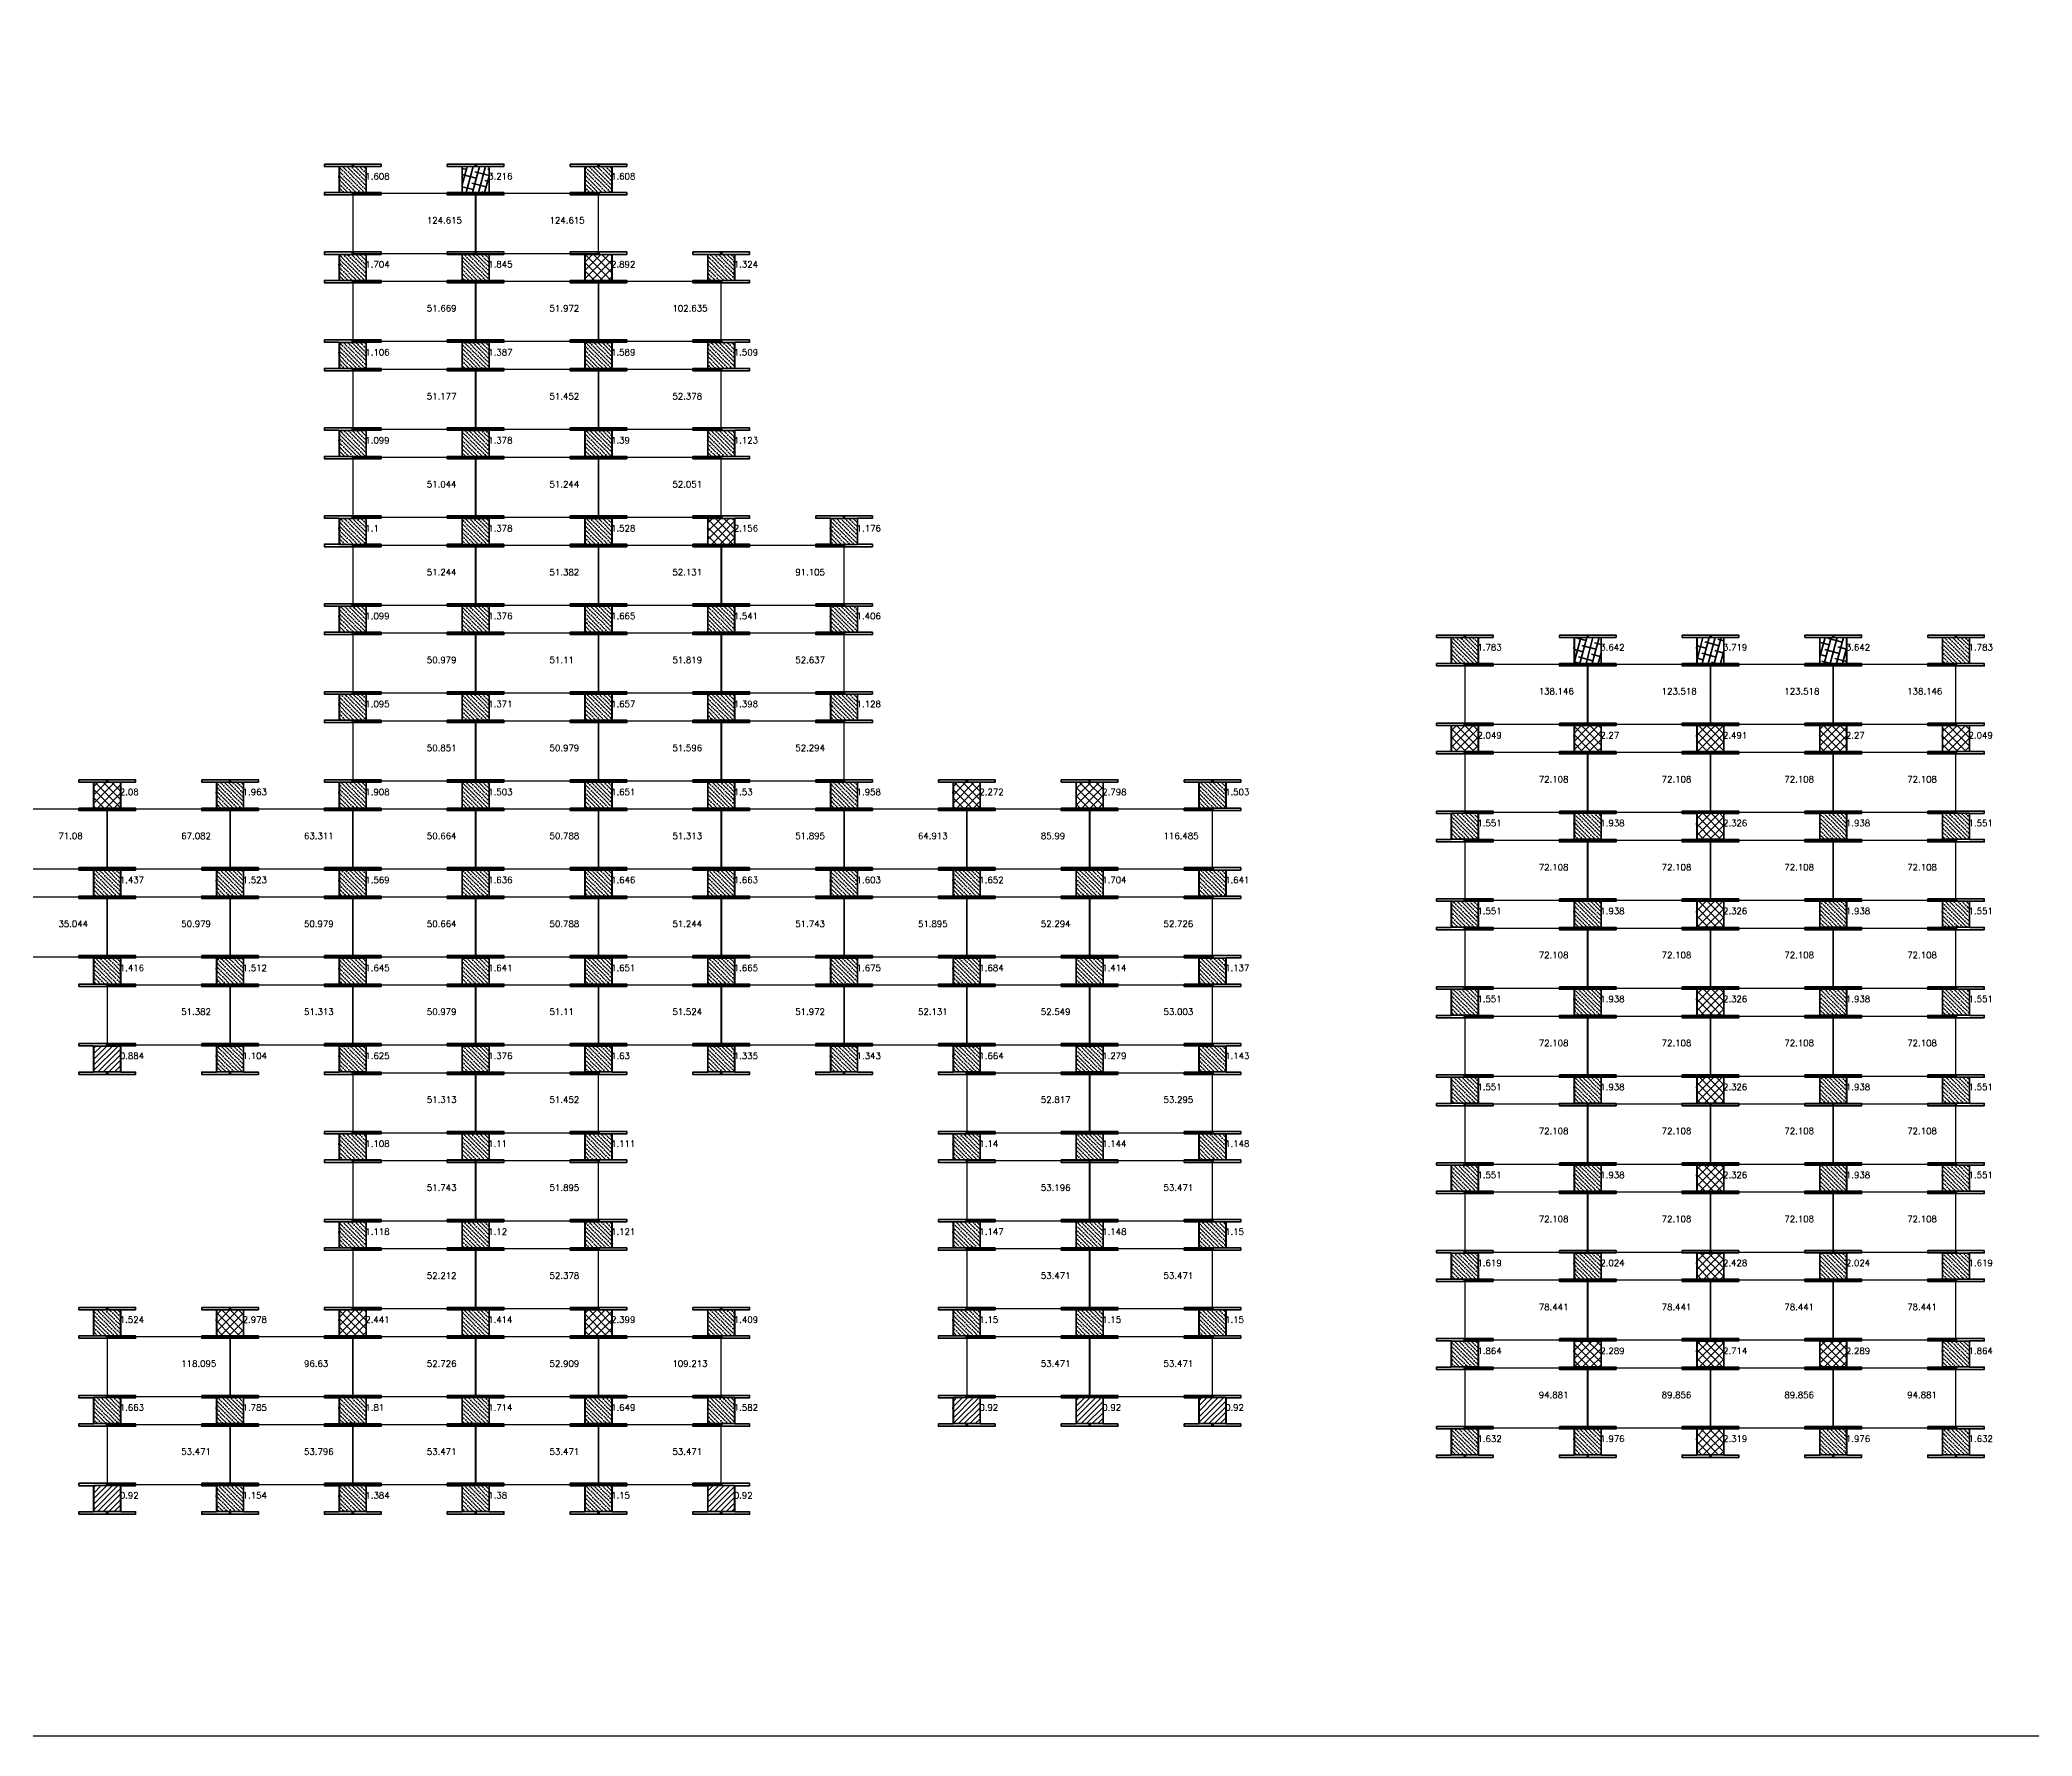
# Model space of a CAD drawing. Header units: inches. Extents: x 3750 to 10146, y -443 to 5941.
# Drawn here: x 7760 to 9026, y -227 to 851 of the extents above; entities that cross this region are included whole.
import ezdxf

# ---------------------------------------------------------------- set-up
doc = ezdxf.new("R2010")
doc.units = ezdxf.units.IN
doc.header["$LTSCALE"] = 50
doc.header["$MEASUREMENT"] = 0
for name, color, linetype, lineweight in [('E-PANELS', 140, 'Continuous', 30), ('E2-ECOFEET', 254, 'Continuous', 35), ('E3-ECOFEET', 254, 'Continuous', 35), ('HATCH 1', 5, 'Continuous', 35), ('HATCH 2', 140, 'Continuous', 35), ('HATCH 3', 30, 'Continuous', 35), ('HATCH 4', 200, 'Continuous', 35)]:
    doc.layers.add(name, color=color, linetype=linetype, lineweight=lineweight)
doc.layers.add('EF3 TEXT', color=7, linetype='Continuous', plot=False)
doc.layers.add('IFI PERIMETER', color=221, linetype='FENCE', plot=False)
doc.layers.get('E2-ECOFEET').off()
doc.styles.add('mytext', font='romans.shx')
doc.styles.get("Standard").update_dxf_attribs({"font": 'arial.ttf'})
doc.linetypes.add('FENCE', pattern='A,0.5,-0.1,["X",Standard,S=0.1,R=0,X=-0.035,Y=-0.05],-0.1', length=0.7)

# ---------------------------------------------------------------- blocks, each defined once
blk = doc.blocks.new('EF3_HATCH_3')
at = {"layer": 'HATCH 3'}
h = blk.add_hatch(dxfattribs=at)
h.set_pattern_fill('ANSI37', color=256, scale=30)
h.set_pattern_definition([(45, (-119.168, -90.9187), (-2.65165, 2.65165), []), (135, (-119.168, -90.9187), (-2.65165, -2.65165), [])])
h.paths.add_polyline_path([(-8.5, -8.25), (8.5, -8.25), (8.5, 8.25), (-8.5, 8.25)])
blk.add_lwpolyline([(-8.5, -8.25), (8.5, -8.25), (8.5, 8.25), (-8.5, 8.25)], close=True, dxfattribs=at)
blk = doc.blocks.new('EF3_HATCH_2')
at = {"layer": 'HATCH 2'}
h = blk.add_hatch(dxfattribs=at)
h.set_pattern_fill('ANSI36', color=256, scale=15, angle=90)
h.set_pattern_definition([(135, (-119.168, -90.9187), (-3.64602, 0.994369), [4.6875, -0.9375, 0, -0.9375])])
h.paths.add_polyline_path([(-8.5, -8.25), (8.5, -8.25), (8.5, 8.25), (-8.5, 8.25)])
blk.add_lwpolyline([(-8.5, -8.25), (8.5, -8.25), (8.5, 8.25), (-8.5, 8.25)], close=True, dxfattribs=at)
blk = doc.blocks.new('EF3_HATCH_1')
at = {"layer": 'HATCH 1'}
h = blk.add_hatch(dxfattribs=at)
h.set_pattern_fill('ANSI31', color=256, scale=20)
h.set_pattern_definition([(45, (-119.168, -90.9187), (-1.767767, 1.767767), [])])
h.paths.add_polyline_path([(-8.5, -8.25), (8.5, -8.25), (8.5, 8.25), (-8.5, 8.25)])
blk.add_lwpolyline([(-8.5, -8.25), (8.5, -8.25), (8.5, 8.25), (-8.5, 8.25)], close=True, dxfattribs=at)
blk = doc.blocks.new('EF3_HATCH_4')
at = {"layer": 'HATCH 4'}
h = blk.add_hatch(dxfattribs=at)
h.set_pattern_fill('ANSI38', color=256, scale=30, angle=30)
h.set_pattern_definition([(75, (-119.168, -90.9187), (-3.62222, 0.97057), []), (165, (-119.168, -90.9187), (-8.215015, -1.68108), [9.375, -5.625])])
h.paths.add_polyline_path([(-8.5, -8.25), (8.5, -8.25), (8.5, 8.25), (-8.5, 8.25)])
blk.add_lwpolyline([(-8.5, -8.25), (8.5, -8.25), (8.5, 8.25), (-8.5, 8.25)], close=True, dxfattribs=at)
blk = doc.blocks.new('YINGLI 305W 10DEG')
at = {"layer": 'E-PANELS'}
blk.add_lwpolyline([(0, 0), (77.56, 0), (77.56, -38.4), (0, -38.4)], close=True, dxfattribs=at)
blk = doc.blocks.new('EF3')
at = {"layer": 'E3-ECOFEET', "color": 5}
for points in [[(0, 0), (0, -1.5), (9.4, -1.5), (9.4, -18.1), (0, -18.1), (0, -19.6), (36, -19.6), (36, -18.1), (26.6, -18.1), (26.6, -1.5), (36, -1.5), (36, 0), (0, 0)], [(8.8, -8.1), (8.9, -8.1)]]:
    blk.add_lwpolyline(points, dxfattribs=at)
at = {"layer": 'E3-ECOFEET'}
for points in [[(17.2, -1), (17.8, -1), (17.8, -0.5)], [(18.2, -0.5), (18.2, -1), (18.8, -1)], [(17.2, -18.5), (17.8, -18.5), (17.8, -19)], [(18.2, -19), (18.2, -18.5), (18.8, -18.5)]]:
    blk.add_lwpolyline(points, dxfattribs=at)

msp = doc.modelspace()

# ---------------------------------------------------------------- linework, layer by layer
at = {"layer": 'IFI PERIMETER'}
msp.add_lwpolyline([(10146.5, -226.8), (3896.1, -226.8), (3896.1, 5941.5), (10146.5, 5941.5)], close=True, dxfattribs=at)

# ---------------------------------------------------------------- block references
at = {"layer": 'E-PANELS'}
for p in [(7959.2, 753.8), (8037.3, 753.8), (7959.2, 697.9), (8037.3, 697.9), (8115.3, 697.9), (7959.2, 642), (8037.3, 642), (8115.3, 642), (7959.2, 586.1), (8037.3, 586.1), (8115.3, 586.1), (7959.2, 530.2), (8037.3, 530.2), (8115.3, 530.2), (8193.4, 530.2), (7959.2, 474.4), (8037.3, 474.4), (8115.3, 474.4), (8193.4, 474.4), (8666, 454.5, -1022.9), (8744.1, 454.5, -1022.9), (8822.2, 454.5, -1022.9), (8900.2, 454.5, -1022.9), (7959.2, 418.5), (8037.3, 418.5), (8115.3, 418.5), (8193.4, 418.5), (8666, 398.6, -1022.9), (8744.1, 398.6, -1022.9), (8822.2, 398.6, -1022.9), (8900.2, 398.6, -1022.9), (7725, 362.6), (7803.1, 362.6), (7881.1, 362.6), (7959.2, 362.6), (8037.3, 362.6), (8115.3, 362.6), (8193.4, 362.6), (8271.4, 362.6), (8349.5, 362.6), (8427.6, 362.6), (8666, 342.7, -1022.9), (8744.1, 342.7, -1022.9), (8822.2, 342.7, -1022.9), (8900.2, 342.7, -1022.9), (7725, 306.7), (7803.1, 306.7), (7881.1, 306.7), (7959.2, 306.7), (8037.3, 306.7), (8115.3, 306.7), (8193.4, 306.7), (8271.4, 306.7), (8349.5, 306.7), (8427.6, 306.7), (8666, 286.8, -1022.9), (8744.1, 286.8, -1022.9), (8822.2, 286.8, -1022.9), (8900.2, 286.8, -1022.9), (7803.1, 250.8), (7881.1, 250.8), (7959.2, 250.8), (8037.3, 250.8), (8115.3, 250.8), (8193.4, 250.8), (8271.4, 250.8), (8349.5, 250.8), (8427.6, 250.8), (8666, 230.9, -1022.9), (8744.1, 230.9, -1022.9), (8822.2, 230.9, -1022.9), (8900.2, 230.9, -1022.9), (7959.2, 194.9), (8037.3, 194.9), (8349.5, 194.9), (8427.6, 194.9), (8666, 175, -1022.9), (8744.1, 175, -1022.9), (8822.2, 175, -1022.9), (8900.2, 175, -1022.9), (7959.2, 139), (8037.3, 139), (8349.5, 139), (8427.6, 139), (8666, 119.1, -1022.9), (8744.1, 119.1, -1022.9), (8822.2, 119.1, -1022.9), (8900.2, 119.1, -1022.9), (7959.2, 83.1), (8037.3, 83.1), (8349.5, 83.1), (8427.6, 83.1), (8666, 63.2, -1022.9), (8744.1, 63.2, -1022.9), (8822.2, 63.2, -1022.9), (8900.2, 63.2, -1022.9), (7803.1, 27.2), (7881.1, 27.2), (7959.2, 27.2), (8037.3, 27.2), (8115.3, 27.2), (8349.5, 27.2), (8427.6, 27.2), (8666, 7.3, -1022.9), (8744.1, 7.3, -1022.9), (8822.2, 7.3, -1022.9), (8900.2, 7.3, -1022.9), (7803.1, -28.7), (7881.1, -28.7), (7959.2, -28.7), (8037.3, -28.7), (8115.3, -28.7)]:
    msp.add_blockref('YINGLI 305W 10DEG', p, dxfattribs=at)
at = {"layer": 'E2-ECOFEET'}
for p in [(7940.9, 772.4), (8019, 772.4), (8097.1, 772.4), (7940.9, 716.5), (8019, 716.5), (8097.1, 716.5), (8175.1, 716.5), (7940.9, 660.6), (8019, 660.6), (8097.1, 660.6), (8175.1, 660.6), (7940.9, 604.7), (8019, 604.7), (8097.1, 604.7), (8175.1, 604.7), (7940.9, 548.8), (8019, 548.8), (8097.1, 548.8), (8175.1, 548.8), (8253.2, 548.8), (7940.9, 492.9), (8019, 492.9), (8097.1, 492.9), (8175.1, 492.9), (8253.2, 492.9), (8647.8, 473, -1022.9), (8725.9, 473, -1022.9), (8803.9, 473, -1022.9), (8882, 473, -1022.9), (8960, 473, -1022.9), (7940.9, 437), (8019, 437), (8097.1, 437), (8175.1, 437), (8253.2, 437), (8647.8, 417.1, -1022.9), (8725.9, 417.1, -1022.9), (8803.9, 417.1, -1022.9), (8882, 417.1, -1022.9), (8960, 417.1, -1022.9), (7784.8, 381.1), (7862.9, 381.1), (7940.9, 381.1), (8019, 381.1), (8097.1, 381.1), (8175.1, 381.1), (8253.2, 381.1), (8331.2, 381.1), (8409.3, 381.1), (8487.4, 381.1), (8647.8, 361.2, -1022.9), (8725.9, 361.2, -1022.9), (8803.9, 361.2, -1022.9), (8882, 361.2, -1022.9), (8960, 361.2, -1022.9), (7784.8, 325.2), (7862.9, 325.2), (7940.9, 325.2), (8019, 325.2), (8097.1, 325.2), (8175.1, 325.2), (8253.2, 325.2), (8331.2, 325.2), (8409.3, 325.2), (8487.4, 325.2), (8647.8, 305.3, -1022.9), (8725.9, 305.3, -1022.9), (8803.9, 305.3, -1022.9), (8882, 305.3, -1022.9), (8960, 305.3, -1022.9), (7784.8, 269.3), (7862.9, 269.3), (7940.9, 269.3), (8019, 269.3), (8097.1, 269.3), (8175.1, 269.3), (8253.2, 269.3), (8331.2, 269.3), (8409.3, 269.3), (8487.4, 269.3), (8647.8, 249.4, -1022.9), (8725.9, 249.4, -1022.9), (8803.9, 249.4, -1022.9), (8882, 249.4, -1022.9), (8960, 249.4, -1022.9), (7784.8, 213.4), (7862.9, 213.4), (7940.9, 213.4), (8019, 213.4), (8097.1, 213.4), (8175.1, 213.4), (8253.2, 213.4), (8331.2, 213.4), (8409.3, 213.4), (8487.4, 213.4), (8647.8, 193.5, -1022.9), (8725.9, 193.5, -1022.9), (8803.9, 193.5, -1022.9), (8882, 193.5, -1022.9), (8960, 193.5, -1022.9), (7940.9, 157.5), (8019, 157.5), (8097.1, 157.5), (8331.2, 157.5), (8409.3, 157.5), (8487.4, 157.5), (8647.8, 137.7, -1022.9), (8725.9, 137.7, -1022.9), (8803.9, 137.7, -1022.9), (8882, 137.7, -1022.9), (8960, 137.7, -1022.9), (7940.9, 101.6), (8019, 101.6), (8097.1, 101.6), (8331.2, 101.6), (8409.3, 101.6), (8487.4, 101.6), (8647.8, 81.8, -1022.9), (8725.9, 81.8, -1022.9), (8803.9, 81.8, -1022.9), (8882, 81.8, -1022.9), (8960, 81.8, -1022.9), (7784.8, 45.7), (7862.9, 45.7), (7940.9, 45.7), (8019, 45.7), (8097.1, 45.7), (8175.1, 45.7), (8331.2, 45.7), (8409.3, 45.7), (8487.4, 45.7), (8647.8, 25.9, -1022.9), (8725.9, 25.9, -1022.9), (8803.9, 25.9, -1022.9), (8882, 25.9, -1022.9), (8960, 25.9, -1022.9), (7784.8, -10.2), (7862.9, -10.2), (7940.9, -10.2), (8019, -10.2), (8097.1, -10.2), (8175.1, -10.2), (8331.2, -10.2), (8409.3, -10.2), (8487.4, -10.2), (8647.8, -30, -1022.9), (8725.9, -30, -1022.9), (8803.9, -30, -1022.9), (8882, -30, -1022.9), (8960, -30, -1022.9), (7784.8, -66.1), (7862.9, -66.1), (7940.9, -66.1), (8019, -66.1), (8097.1, -66.1), (8175.1, -66.1)]:
    msp.add_blockref('EF3', p, dxfattribs=at)
at = {"layer": 'HATCH 1'}
for p in [(7802.8, 203.6), (8349.2, -19.9), (8427.3, -19.9), (8505.4, -19.9), (7802.8, -75.8), (8193.1, -75.8)]:
    msp.add_blockref('EF3_HATCH_1', p, dxfattribs=at)
at = {"layer": 'HATCH 2'}
for p in [(7958.9, 762.6), (8115.1, 762.6), (7958.9, 706.6), (8037, 706.6), (8193.1, 706.6), (7958.9, 650.7), (8037, 650.7), (8115.1, 650.7), (8193.1, 650.7), (7958.9, 594.8), (8037, 594.8), (8115.1, 594.8), (8193.1, 594.8), (7958.9, 538.9), (8037, 538.9), (8115.1, 538.9), (8271.2, 538.9), (7958.9, 483.1), (8037, 483.1), (8115.1, 483.1), (8193.1, 483.1), (8271.2, 483.1), (8665.8, 463.2), (8978, 463.2), (7958.9, 427.2), (8037, 427.2), (8115.1, 427.2), (8193.1, 427.2), (8271.2, 427.2), (7880.9, 371.3), (7958.9, 371.3), (8037, 371.3), (8115.1, 371.3), (8193.1, 371.3), (8271.2, 371.3), (8505.4, 371.3), (8665.8, 351.5), (8743.9, 351.5), (8900, 351.5), (8978, 351.5), (7802.8, 315.4), (7880.9, 315.4), (7958.9, 315.4), (8037, 315.4), (8115.1, 315.4), (8193.1, 315.4), (8271.2, 315.4), (8349.2, 315.4), (8427.3, 315.4), (8505.4, 315.4), (8665.8, 295.6), (8743.9, 295.6), (8900, 295.6), (8978, 295.6), (7802.8, 259.5), (7880.9, 259.5), (7958.9, 259.5), (8037, 259.5), (8115.1, 259.5), (8193.1, 259.5), (8271.2, 259.5), (8349.2, 259.5), (8427.3, 259.5), (8505.4, 259.5), (8665.8, 239.7), (8743.9, 239.7), (8900, 239.7), (8978, 239.7), (7880.9, 203.6), (7958.9, 203.6), (8037, 203.6), (8115.1, 203.6), (8193.1, 203.6), (8271.2, 203.6), (8349.2, 203.6), (8427.3, 203.6), (8505.4, 203.6), (8665.8, 183.8), (8743.9, 183.8), (8900, 183.8), (8978, 183.8), (7958.9, 147.7), (8037, 147.7), (8115.1, 147.7), (8349.2, 147.7), (8427.3, 147.7), (8505.4, 147.7), (8665.8, 127.9), (8743.9, 127.9), (8900, 127.9), (8978, 127.9), (7958.9, 91.8), (8037, 91.8), (8115.1, 91.8), (8349.2, 91.8), (8427.3, 91.8), (8505.4, 91.8), (8665.8, 72), (8743.9, 72), (8900, 72), (8978, 72), (7802.8, 35.9), (8037, 35.9), (8193.1, 35.9), (8349.2, 35.9), (8427.3, 35.9), (8505.4, 35.9), (8665.8, 16.1), (8978, 16.1), (7802.8, -19.9), (7880.9, -19.9), (7958.9, -19.9), (8037, -19.9), (8115.1, -19.9), (8193.1, -19.9), (8665.8, -39.8), (8743.9, -39.8), (8900, -39.8), (8978, -39.8), (7880.9, -75.8), (7958.9, -75.8), (8037, -75.8), (8115.1, -75.8)]:
    msp.add_blockref('EF3_HATCH_2', p, dxfattribs=at)
at = {"layer": 'HATCH 3'}
for p in [(8115.1, 706.6), (8193.1, 538.9), (8665.8, 407.3), (8743.9, 407.3), (8821.9, 407.3), (8900, 407.3), (8978, 407.3), (7802.8, 371.3), (8349.2, 371.3), (8427.3, 371.3), (8821.9, 351.5), (8821.9, 295.6), (8821.9, 239.7), (8821.9, 183.8), (8821.9, 127.9), (8821.9, 72), (7880.9, 35.9), (7958.9, 35.9), (8115.1, 35.9), (8743.9, 16.1), (8821.9, 16.1), (8900, 16.1), (8821.9, -39.8)]:
    msp.add_blockref('EF3_HATCH_3', p, dxfattribs=at)
at = {"layer": 'HATCH 4'}
for p in [(8037, 762.6), (8743.9, 463.2), (8821.9, 463.2), (8900, 463.2)]:
    msp.add_blockref('EF3_HATCH_4', p, dxfattribs=at)

# ---------------------------------------------------------------- texts
at = {"layer": 'EF3 TEXT', "style": 'mytext'}
for s, p in [('1.608', (7966.9, 762.6)), ('3.216', (8045, 762.6)), ('1.608', (8123.1, 762.6)), ('124.615', (8006, 734.6)), ('124.615', (8084, 734.6)), ('1.704', (7966.9, 706.6)), ('1.845', (8045, 706.6)), ('2.892', (8123.1, 706.6)), ('1.324', (8201.1, 706.6)), ('51.669', (8006, 678.7)), ('51.972', (8084, 678.7)), ('102.635', (8162.1, 678.7)), ('1.106', (7966.9, 650.7)), ('1.387', (8045, 650.7)), ('1.589', (8123.1, 650.7)), ('1.509', (8201.1, 650.7)), ('51.177', (8006, 622.8)), ('51.452', (8084, 622.8)), ('52.378', (8162.1, 622.8)), ('1.099', (7966.9, 594.8)), ('1.378', (8045, 594.8)), ('1.39', (8123.1, 594.8)), ('1.123', (8201.1, 594.8)), ('51.044', (8006, 566.9)), ('51.244', (8084, 566.9)), ('52.051', (8162.1, 566.9)), ('1.1', (7966.9, 538.9)), ('1.378', (8045, 538.9)), ('1.528', (8123.1, 538.9)), ('2.156', (8201.1, 538.9)), ('1.176', (8279.2, 538.9)), ('51.244', (8006, 511)), ('51.382', (8084, 511)), ('52.131', (8162.1, 511)), ('91.105', (8240.2, 511)), ('1.099', (7966.9, 483.1)), ('1.376', (8045, 483.1)), ('1.665', (8123.1, 483.1)), ('1.541', (8201.1, 483.1)), ('1.406', (8279.2, 483.1)), ('50.979', (8006, 455.2)), ('51.11', (8084, 455.2)), ('51.819', (8162.1, 455.2)), ('52.637', (8240.2, 455.2)), ('1.783', (8673.8, 463.2)), ('3.642', (8751.9, 463.2)), ('3.719', (8829.9, 463.2)), ('3.642', (8908, 463.2)), ('1.783', (8986, 463.2)), ('1.095', (7966.9, 427.2)), ('1.371', (8045, 427.2)), ('1.657', (8123.1, 427.2)), ('1.398', (8201.1, 427.2)), ('1.128', (8279.2, 427.2)), ('138.146', (8712.8, 435.3)), ('123.518', (8790.9, 435.3)), ('123.518', (8868.9, 435.3)), ('138.146', (8947, 435.3)), ('2.049', (8673.8, 407.3)), ('2.27', (8751.9, 407.3)), ('2.491', (8829.9, 407.3)), ('2.27', (8908, 407.3)), ('2.049', (8986, 407.3)), ('50.851', (8006, 399.3)), ('50.979', (8084, 399.3)), ('51.596', (8162.1, 399.3)), ('52.294', (8240.2, 399.3)), ('72.108', (8712.8, 379.4)), ('72.108', (8790.9, 379.4)), ('72.108', (8868.9, 379.4)), ('72.108', (8947, 379.4)), ('2.08', (7810.8, 371.3)), ('1.963', (7888.9, 371.3)), ('1.908', (7966.9, 371.3)), ('1.503', (8045, 371.3)), ('1.651', (8123.1, 371.3)), ('1.53', (8201.1, 371.3)), ('1.958', (8279.2, 371.3)), ('2.272', (8357.2, 371.3)), ('2.798', (8435.3, 371.3)), ('1.503', (8513.4, 371.3)), ('1.551', (8673.8, 351.5)), ('1.938', (8751.9, 351.5)), ('2.326', (8829.9, 351.5)), ('1.938', (8908, 351.5)), ('1.551', (8986, 351.5)), ('71.08', (7771.8, 343.4)), ('67.082', (7849.9, 343.4)), ('63.311', (7927.9, 343.4)), ('50.664', (8006, 343.4)), ('50.788', (8084, 343.4)), ('51.313', (8162.1, 343.4)), ('51.895', (8240.2, 343.4)), ('64.913', (8318.2, 343.4)), ('85.99', (8396.3, 343.4)), ('116.485', (8474.3, 343.4)), ('1.437', (7810.8, 315.4)), ('1.523', (7888.9, 315.4)), ('1.569', (7966.9, 315.4)), ('1.636', (8045, 315.4)), ('1.646', (8123.1, 315.4)), ('1.663', (8201.1, 315.4)), ('1.603', (8279.2, 315.4)), ('1.652', (8357.2, 315.4)), ('1.704', (8435.3, 315.4)), ('1.641', (8513.4, 315.4)), ('72.108', (8712.8, 323.5)), ('72.108', (8790.9, 323.5)), ('72.108', (8868.9, 323.5)), ('72.108', (8947, 323.5)), ('35.044', (7771.8, 287.5)), ('50.979', (7849.9, 287.5)), ('50.979', (7927.9, 287.5)), ('50.664', (8006, 287.5)), ('50.788', (8084, 287.5)), ('51.244', (8162.1, 287.5)), ('51.743', (8240.2, 287.5)), ('51.895', (8318.2, 287.5)), ('52.294', (8396.3, 287.5)), ('52.726', (8474.3, 287.5)), ('1.551', (8673.8, 295.6)), ('1.938', (8751.9, 295.6)), ('2.326', (8829.9, 295.6)), ('1.938', (8908, 295.6)), ('1.551', (8986, 295.6)), ('72.108', (8712.8, 267.6)), ('72.108', (8790.9, 267.6)), ('72.108', (8868.9, 267.6)), ('72.108', (8947, 267.6)), ('1.416', (7810.8, 259.5)), ('1.512', (7888.9, 259.5)), ('1.645', (7966.9, 259.5)), ('1.641', (8045, 259.5)), ('1.651', (8123.1, 259.5)), ('1.665', (8201.1, 259.5)), ('1.675', (8279.2, 259.5)), ('1.684', (8357.2, 259.5)), ('1.414', (8435.3, 259.5)), ('1.137', (8513.4, 259.5)), ('1.551', (8673.8, 239.7)), ('1.938', (8751.9, 239.7)), ('2.326', (8829.9, 239.7)), ('1.938', (8908, 239.7)), ('1.551', (8986, 239.7)), ('51.382', (7849.9, 231.6)), ('51.313', (7927.9, 231.6)), ('50.979', (8006, 231.6)), ('51.11', (8084, 231.6)), ('51.524', (8162.1, 231.6)), ('51.972', (8240.2, 231.6)), ('52.131', (8318.2, 231.6)), ('52.549', (8396.3, 231.6)), ('53.003', (8474.3, 231.6)), ('72.108', (8712.8, 211.7)), ('72.108', (8790.9, 211.7)), ('72.108', (8868.9, 211.7)), ('72.108', (8947, 211.7)), ('0.884', (7810.8, 203.6)), ('1.104', (7888.9, 203.6)), ('1.625', (7966.9, 203.6)), ('1.376', (8045, 203.6)), ('1.63', (8123.1, 203.6)), ('1.335', (8201.1, 203.6)), ('1.343', (8279.2, 203.6)), ('1.664', (8357.2, 203.6)), ('1.279', (8435.3, 203.6)), ('1.143', (8513.4, 203.6)), ('51.313', (8006, 175.7)), ('51.452', (8084, 175.7)), ('52.817', (8396.3, 175.7)), ('53.295', (8474.3, 175.7)), ('1.551', (8673.8, 183.8)), ('1.938', (8751.9, 183.8)), ('2.326', (8829.9, 183.8)), ('1.938', (8908, 183.8)), ('1.551', (8986, 183.8)), ('72.108', (8712.8, 155.8)), ('72.108', (8790.9, 155.8)), ('72.108', (8868.9, 155.8)), ('72.108', (8947, 155.8)), ('1.108', (7966.9, 147.7)), ('1.11', (8045, 147.7)), ('1.111', (8123.1, 147.7)), ('1.14', (8357.2, 147.7)), ('1.144', (8435.3, 147.7)), ('1.148', (8513.4, 147.7)), ('1.551', (8673.8, 127.9)), ('1.938', (8751.9, 127.9)), ('2.326', (8829.9, 127.9)), ('1.938', (8908, 127.9)), ('1.551', (8986, 127.9)), ('51.743', (8006, 119.8)), ('51.895', (8084, 119.8)), ('53.196', (8396.3, 119.8)), ('53.471', (8474.3, 119.8)), ('72.108', (8712.8, 99.9)), ('72.108', (8790.9, 99.9)), ('72.108', (8868.9, 99.9)), ('72.108', (8947, 99.9)), ('1.118', (7966.9, 91.8)), ('1.12', (8045, 91.8)), ('1.121', (8123.1, 91.8)), ('1.147', (8357.2, 91.8)), ('1.148', (8435.3, 91.8)), ('1.15', (8513.4, 91.8)), ('52.212', (8006, 63.9)), ('52.378', (8084, 63.9)), ('53.471', (8396.3, 63.9)), ('53.471', (8474.3, 63.9)), ('1.619', (8673.8, 72)), ('2.024', (8751.9, 72)), ('2.428', (8829.9, 72)), ('2.024', (8908, 72)), ('1.619', (8986, 72)), ('1.524', (7810.8, 35.9)), ('2.978', (7888.9, 35.9)), ('2.441', (7966.9, 35.9)), ('1.414', (8045, 35.9)), ('2.399', (8123.1, 35.9)), ('1.409', (8201.1, 35.9)), ('1.15', (8357.2, 35.9)), ('1.15', (8435.3, 35.9)), ('1.15', (8513.4, 35.9)), ('78.441', (8712.8, 44)), ('78.441', (8790.9, 44)), ('78.441', (8868.9, 44)), ('78.441', (8947, 44)), ('1.864', (8673.8, 16.1)), ('2.289', (8751.9, 16.1)), ('2.714', (8829.9, 16.1)), ('2.289', (8908, 16.1)), ('1.864', (8986, 16.1)), ('118.095', (7849.9, 8)), ('96.63', (7927.9, 8)), ('52.726', (8006, 8)), ('52.909', (8084, 8)), ('109.213', (8162.1, 8)), ('53.471', (8396.3, 8)), ('53.471', (8474.3, 8)), ('94.881', (8712.8, -11.9)), ('89.856', (8790.9, -11.9)), ('89.856', (8868.9, -11.9)), ('94.881', (8947, -11.9)), ('1.663', (7810.8, -19.9)), ('1.785', (7888.9, -19.9)), ('1.81', (7966.9, -19.9)), ('1.714', (8045, -19.9)), ('1.649', (8123.1, -19.9)), ('1.582', (8201.1, -19.9)), ('0.92', (8357.2, -19.9)), ('0.92', (8435.3, -19.9)), ('0.92', (8513.4, -19.9)), ('1.632', (8673.8, -39.8)), ('1.976', (8751.9, -39.8)), ('2.319', (8829.9, -39.8)), ('1.976', (8908, -39.8)), ('1.632', (8986, -39.8)), ('53.471', (7849.9, -47.9)), ('53.796', (7927.9, -47.9)), ('53.471', (8006, -47.9)), ('53.471', (8084, -47.9)), ('53.471', (8162.1, -47.9)), ('0.92', (7810.8, -75.8)), ('1.154', (7888.9, -75.8)), ('1.384', (7966.9, -75.8)), ('1.38', (8045, -75.8)), ('1.15', (8123.1, -75.8)), ('0.92', (8201.1, -75.8))]:
    msp.add_text(s, height=4, dxfattribs=at).set_placement(p)

doc.saveas('drawing.dxf')
